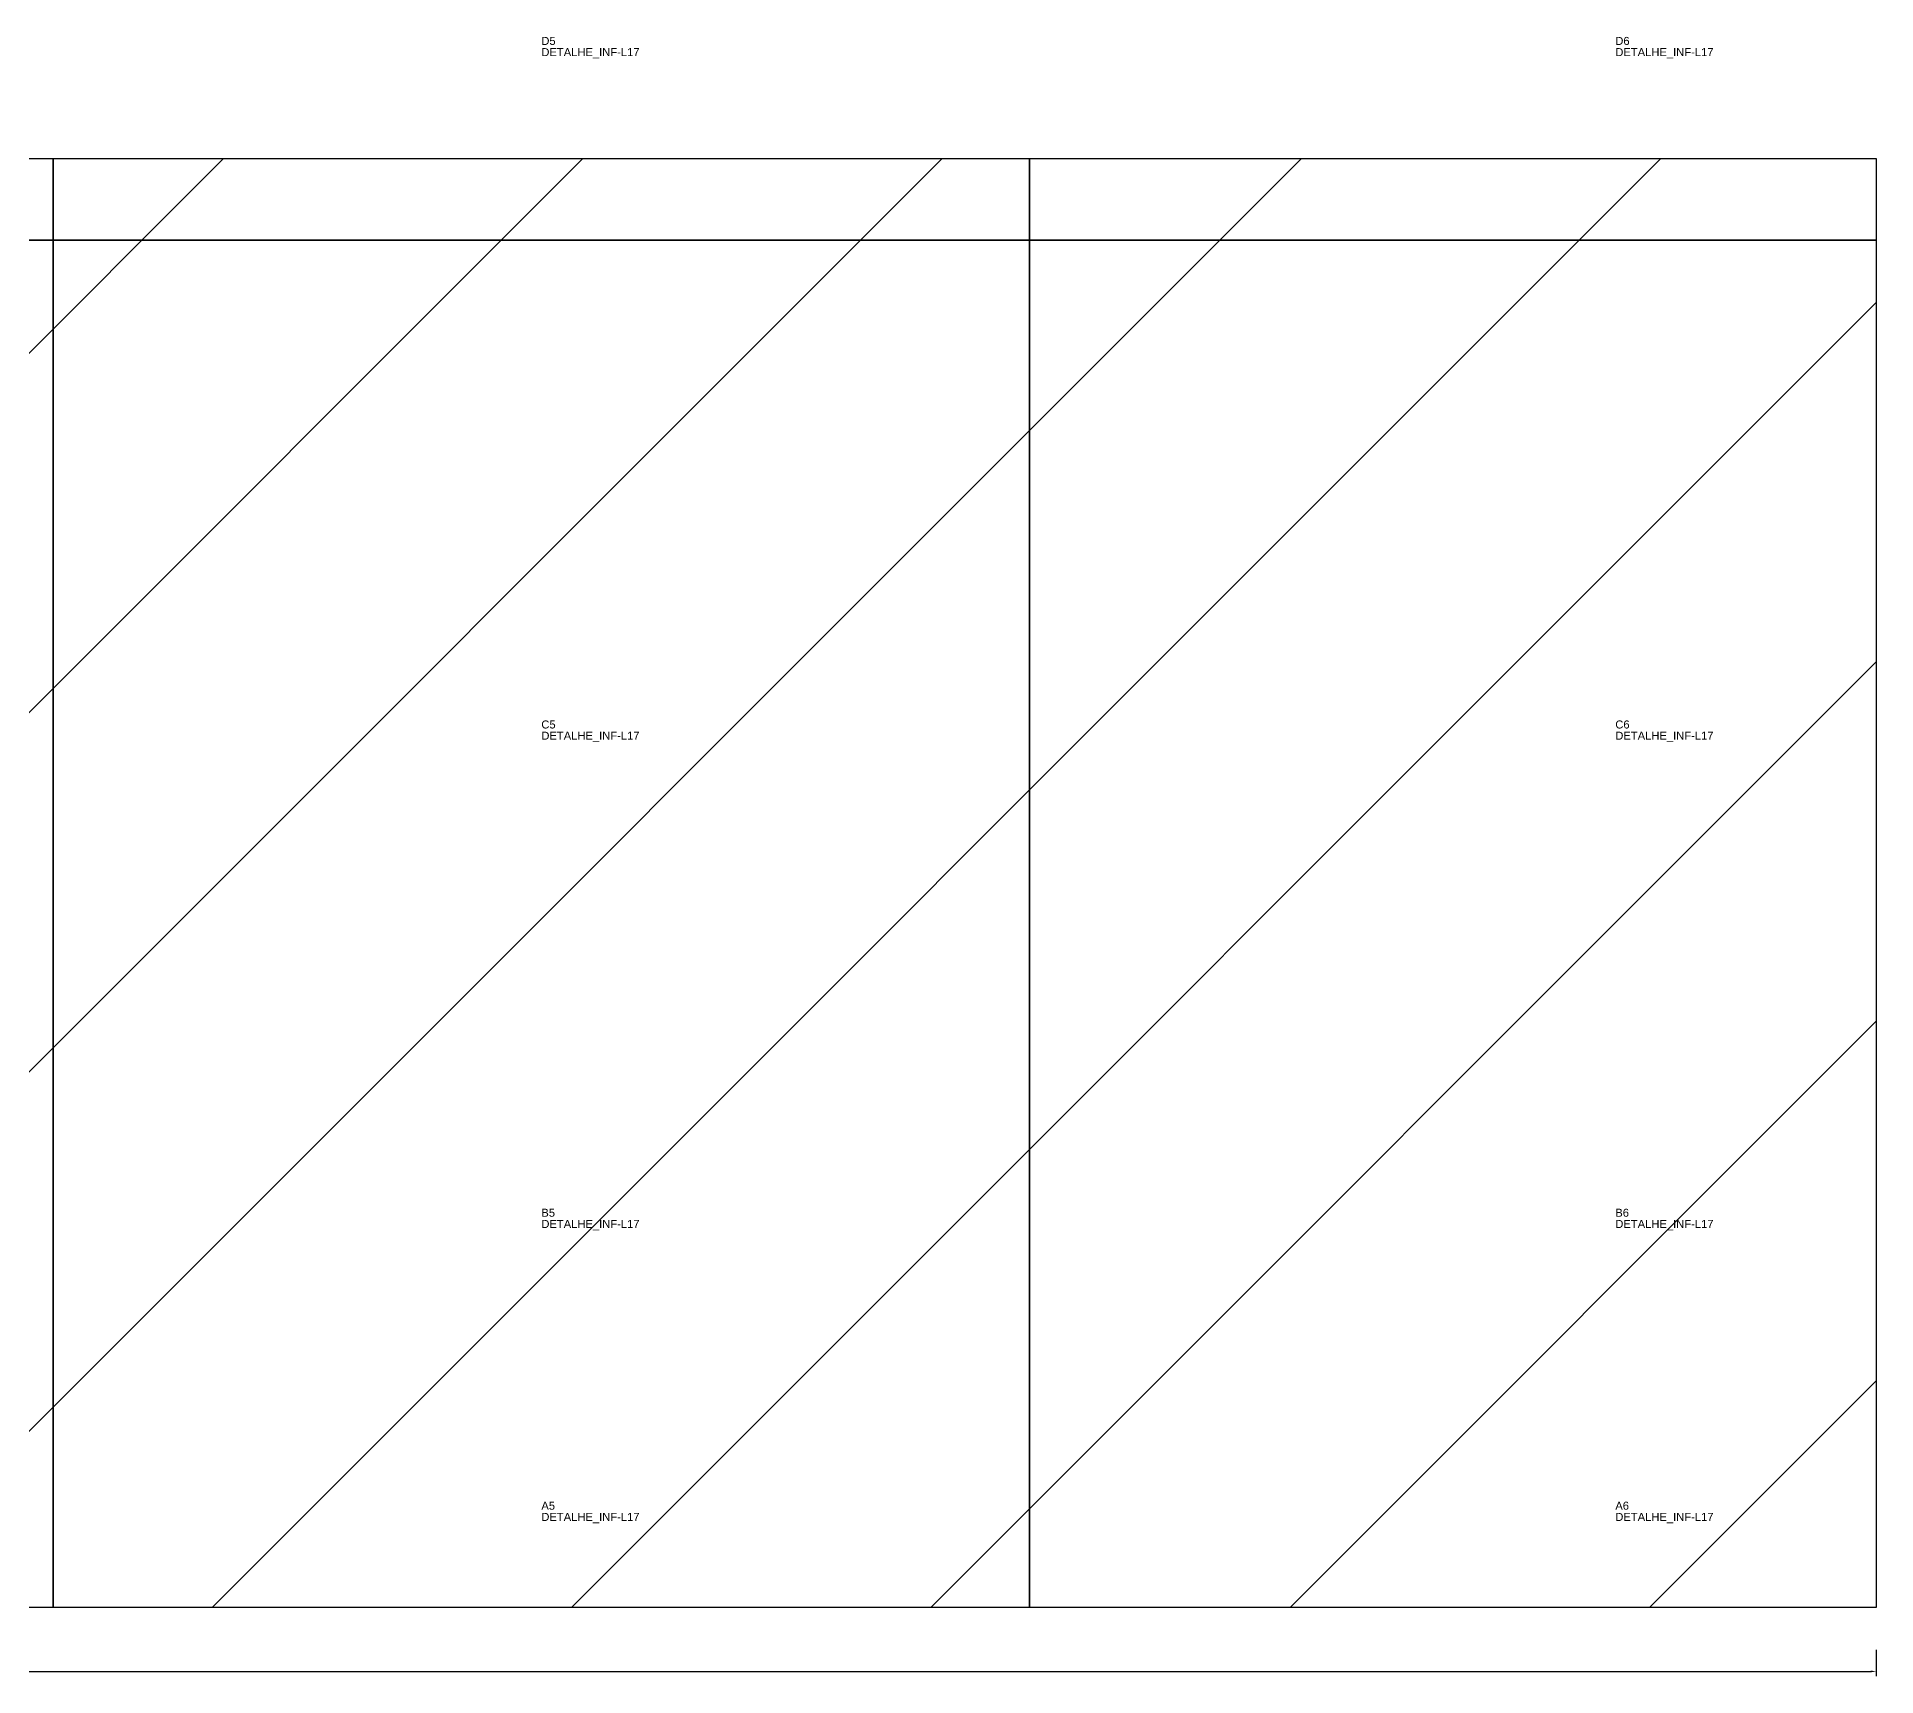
# Model space of a CAD drawing. Header units: metres. Extents: x 222 to 22304, y -746 to 2291.
# Drawn here: x 1432 to 2581, y -746 to 278 of the extents above; entities that cross this region are included whole.
import ezdxf

# ---------------------------------------------------------------- set-up
doc = ezdxf.new("R2010")
doc.units = ezdxf.units.M
for name, color, linetype in [('3', 3, 'CONTINUOUS'), ('AUX00', 7, 'CONTINUOUS'), ('COTA', 241, 'CONTINUOUS'), ('Hachura', 251, 'CONTINUOUS'), ('Painéis', 200, 'CONTINUOUS')]:
    doc.layers.add(name, color=color, linetype=linetype)
doc.styles.add('STR_STANDARD', font='arial.ttf')
doc.dimstyles.new('EZ DXF', dxfattribs={"dimtxt": 10, "dimasz": 3.5, "dimexe": 3, "dimexo": 1.5, "dimgap": 1, "dimtad": 1, "dimdec": 1, "dimdsep": 46, "dimcen": 2.5, "dimazin": 3, "dimtfac": 1, "dimtmove": 0, "dimatfit": 3})

msp = doc.modelspace()

# ---------------------------------------------------------------- hatches: boundary and pattern name
at = {"layer": 'Hachura'}
h = msp.add_hatch(dxfattribs=at)
h.set_pattern_fill('ANSI31', scale=50)
h.paths.add_polyline_path([(222.2, 201.5), (2581.2, 201.5), (2581.2, -703.5), (222.2, -703.5)])
h = msp.add_hatch(dxfattribs=at)
h.set_pattern_fill('ANSI31', scale=50)
h.paths.add_polyline_path([(222.2, 201.5), (2581.2, 201.5), (2581.2, -703.5), (222.2, -703.5)])

# ---------------------------------------------------------------- linework, layer by layer
at = {"layer": '3'}
for points in [[(1442.2, -703.5), (1442.2, 201.5)], [(1442.2, -703.5), (1442.2, 201.5)], [(2052.2, -703.5), (2052.2, 201.5)], [(2052.2, -703.5), (2052.2, 201.5)], [(222.2, 150.5), (2581.2, 150.5)], [(222.2, 150.5), (2581.2, 150.5)]]:
    msp.add_lwpolyline(points, close=True, dxfattribs=at)
at = {"layer": 'Painéis', "color": 200}
for p, q in [((222.2, 201.5), (2581.2, 201.5)), ((222.2, 201.5), (2581.2, 201.5)), ((2581.2, 201.5), (2581.2, -703.5)), ((2581.2, 201.5), (2581.2, -703.5)), ((2581.2, -703.5), (222.2, -703.5)), ((2581.2, -703.5), (222.2, -703.5))]:
    msp.add_line(p, q, dxfattribs=at)

# ---------------------------------------------------------------- texts
at = {"layer": '3', "style": 'STR_STANDARD'}
for s, p in [('D5', (1747.2, 272.5)), ('D5', (1747.2, 272.5)), ('D6', (2418.2, 272.5)), ('D6', (2418.2, 272.5)), ('C5', (1747.2, -154.5)), ('C5', (1747.2, -154.5)), ('C6', (2418.2, -154.5)), ('C6', (2418.2, -154.5)), ('B5', (1747.2, -459.5)), ('B5', (1747.2, -459.5)), ('B6', (2418.2, -459.5)), ('B6', (2418.2, -459.5)), ('A5', (1747.2, -642.5)), ('A5', (1747.2, -642.5)), ('A6', (2418.2, -642.5)), ('A6', (2418.2, -642.5))]:
    msp.add_text(s, height=5, dxfattribs=at).set_placement(p)
at = {"layer": 'AUX00', "style": 'STR_STANDARD'}
for p in [(1747.2, 265.5), (1747.2, 265.5), (2418.2, 265.5), (2418.2, 265.5), (1747.2, -161.5), (1747.2, -161.5), (2418.2, -161.5), (2418.2, -161.5), (1747.2, -466.5), (1747.2, -466.5), (2418.2, -466.5), (2418.2, -466.5), (1747.2, -649.5), (1747.2, -649.5), (2418.2, -649.5), (2418.2, -649.5)]:
    msp.add_text('DETALHE_INF-L17', height=5, dxfattribs=at).set_placement(p)

# ---------------------------------------------------------------- dimensions: what is measured, and where the dimension line sits
at = {"layer": 'COTA'}
msp.add_linear_dim(base=(222.2, -743.5), p1=(222.2, -728.5), p2=(2581.2, -728.5), dimstyle='EZ DXF', dxfattribs=at).render()
msp.add_linear_dim(base=(222.2, -743.5), p1=(222.2, -728.5), p2=(2581.2, -728.5), dimstyle='EZ DXF', dxfattribs=at).render()

doc.saveas('drawing.dxf')
